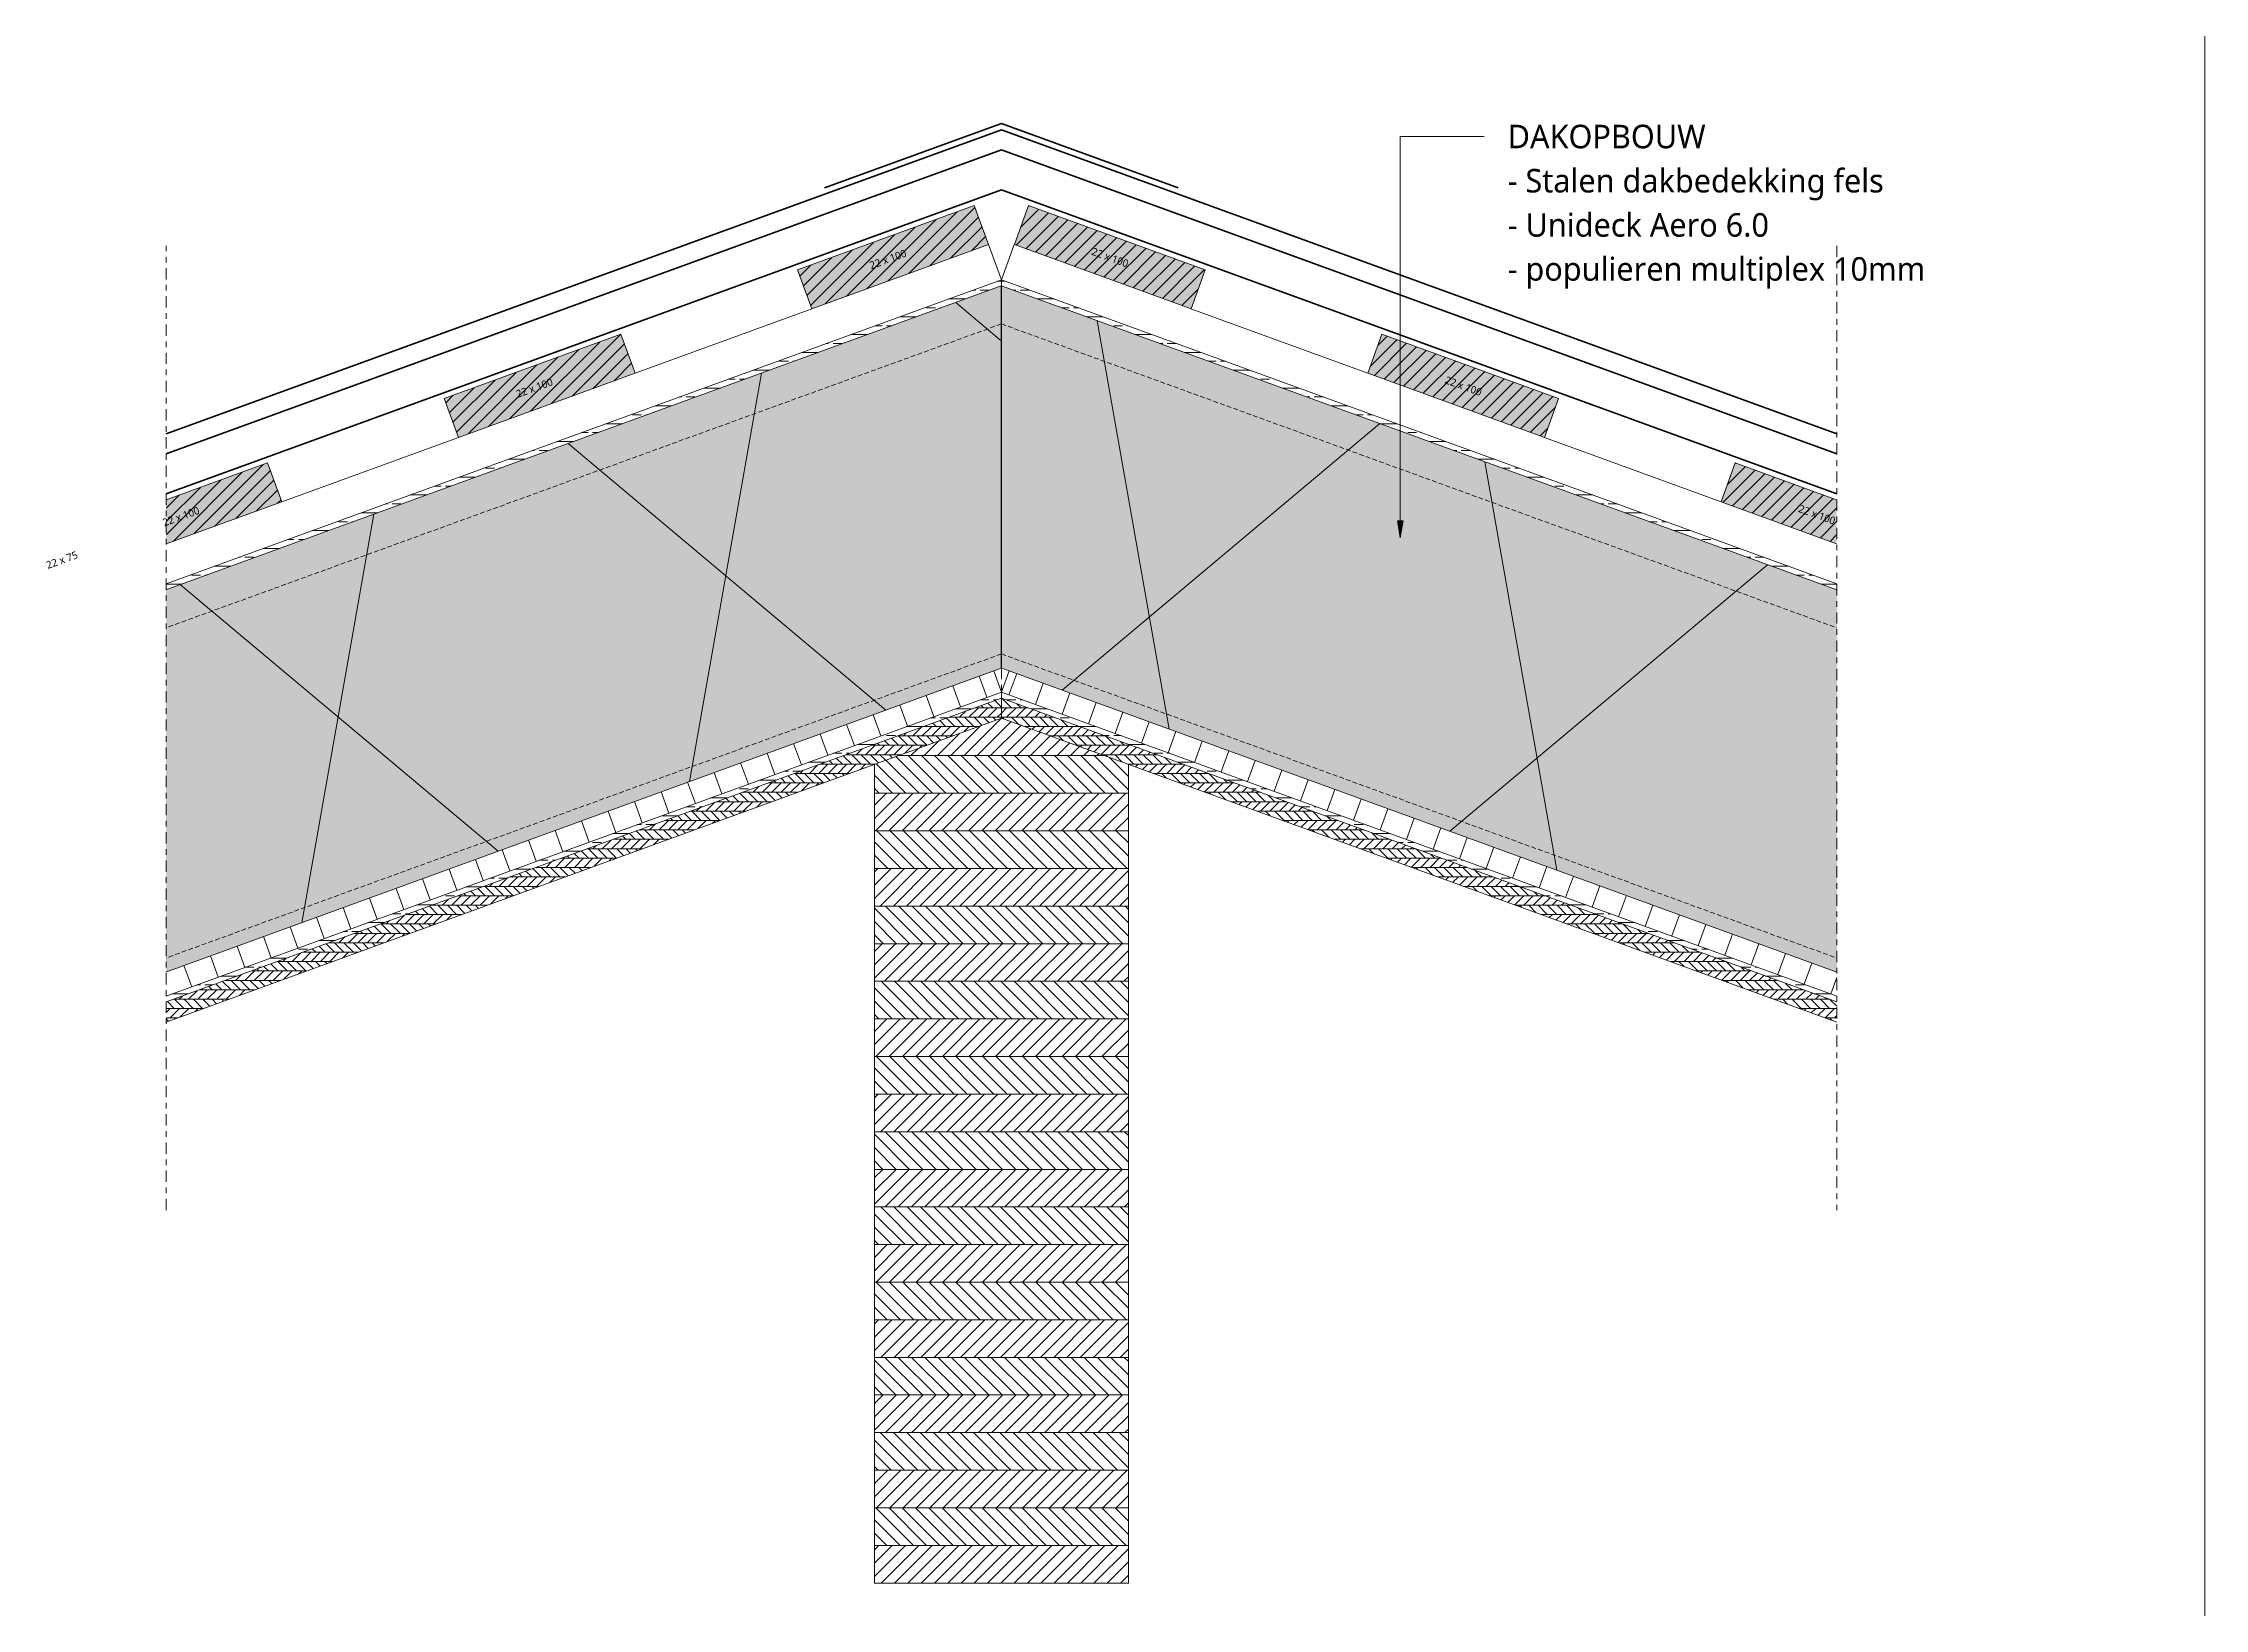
# Model space of a CAD drawing. Header units: millimetres. Extents: x 1381 to 5981, y 1743 to 14688.
# Drawn here: x 4832 to 5981, y 9026 to 9858 of the extents above; entities that cross this region are included whole.
import ezdxf

# ---------------------------------------------------------------- set-up
doc = ezdxf.new("R2010")
doc.units = ezdxf.units.MM
doc.linetypes.add('MV_center', pattern=[15, 6, -3, 3, -3])
doc.linetypes.add('MV_hidden', pattern=[3.75, 2.5, -1.25])
for name, color, linetype, lineweight in [('A-ANNO-NOTE', 131, 'Continuous', 18), ('A-DETL', 90, 'Continuous', 13), ('A-DETL-GENF', 92, 'Continuous', 18), ('A-DETL-MEDM', 33, 'Continuous', 18), ('G-ANNO-TEXT', 231, 'Continuous', 13)]:
    doc.layers.add(name, color=color, linetype=linetype, lineweight=lineweight)
doc.styles.add('Segoe UI_1', font='segoeui.ttf', dxfattribs={"height": 4})
doc.styles.add('Segoe UI_2', font='segoeui.ttf', dxfattribs={"height": 12.5})
doc.styles.add('Segoe UI_B', font='segoeui.ttf', dxfattribs={"height": 12.5})
pattern_1 = [(135, (0, 0), (-3.535534, -3.535534), [])]
pattern_2 = [(0, (0, 0), (0, 9.476), []), (0, (0, 4.738), (0, 9.476), [4.738, -2.369])]
pattern_3 = [(0, (0, 0), (0, 5), [50, 0]), (45, (0, 0), (5.0006592, 0), [7.071, -7.071]), (315, (0, 0), (5.0006592, 0), [7.071, -7.071])]

# ---------------------------------------------------------------- blocks, each defined once
blk = doc.blocks.new('42 isolatie - Type 1-3777859-Details Strandbaak Paviljoen')
at = {"layer": 'A-DETL-GENF'}
blk.add_hatch(color=256, dxfattribs=at).paths.add_polyline_path([(473, 0.8), (403.5, 191.8), (-69.2, 191.8), (0.3, 0.8), (4.7, 0.8)])
at = {"layer": 'A-DETL-GENF', "lineweight": 13}
h = blk.add_hatch(dxfattribs=at)
h.set_pattern_fill('FP_104', color=256, style=0, pattern_type=2)
h.set_pattern_definition([(60, (-2123.12, 190.75), (-164.545, 95), []), (120, (-2123.12, 190.75), (-164.545, -95), [])])
h.paths.add_polyline_path([(473, 0.8), (403.5, 191.8), (-69.2, 191.8), (0.3, 0.8), (4.7, 0.8)])
at = {"layer": 'A-DETL-GENF'}
for p, q in [((403.5, 191.8), (-69.2, 191.8)), ((-69.2, 191.8), (0.3, 0.8)), ((403.5, 191.8), (-69.2, 191.8)), ((0.3, 0.8), (4.7, 0.8)), ((0.3, 0.8), (4.7, 0.8)), ((4.7, 0.8), (473, 0.8))]:
    blk.add_line(p, q, dxfattribs=at)
blk = doc.blocks.new('00 plaatmateriaal - d_12 mm-3690251-Details Strandbaak Paviljoen')
at = {"layer": 'A-DETL-GENF', "lineweight": 13}
h = blk.add_hatch(dxfattribs=at)
h.set_pattern_fill('FP_3', color=256, style=0, pattern_type=2)
h.set_pattern_definition([(90, (0, 0), (-15, 9e-16), [])])
h.paths.add_polyline_path([(472.7, -12), (468.3, 0), (0, 0), (0, -12), (9.3, -12)])
at = {"layer": 'A-DETL-MEDM'}
for p, q in [((468.3, 0), (0, 0)), ((0, 0), (0, -12)), ((0, -12), (472.7, -12))]:
    blk.add_line(p, q, dxfattribs=at)
blk = doc.blocks.new('00 hout_rechthoekig_sls - Vuren 22x100-V79-Details Strandbaak Paviljoen')
at = {"layer": 'A-DETL-GENF', "lineweight": 13}
blk.add_hatch(color=256, dxfattribs=at).paths.add_polyline_path([(100, -22), (100, 0), (0, 0), (0, -22)])
at = {"layer": 'A-DETL-MEDM', "lineweight": 13}
h = blk.add_hatch(dxfattribs=at)
h.set_pattern_fill('FP_109', color=256, style=0, pattern_type=2)
h.set_pattern_definition([(65, (-1690.737, -11014.548), (-4.531539, 2.1130913), [])])
h.paths.add_polyline_path([(100, -22), (100, 0), (0, 0), (0, -22)])
at = {"layer": 'A-DETL-MEDM'}
for p, q in [((0, 0), (100, 0)), ((0, -22), (0, 0)), ((100, 0), (100, -22)), ((100, 0), (100, -22)), ((100, 0), (100, -22)), ((100, -22), (0, -22)), ((100, -22), (0, -22))]:
    blk.add_line(p, q, dxfattribs=at)
blk = doc.blocks.new('00 plaatmateriaal - d_12 mm-3690253-Details Strandbaak Paviljoen')
at = {"layer": 'A-DETL-GENF', "lineweight": 13}
h = blk.add_hatch(dxfattribs=at)
h.set_pattern_fill('FP_5', color=256, style=0, pattern_type=2)
h.set_pattern_definition([(270, (0, 0), (-15, -9e-16), [])])
h.paths.add_polyline_path([(472.7, 12), (0, 12), (0, 0), (468.3, 0)])
at = {"layer": 'A-DETL-MEDM'}
for p, q in [((472.7, 12), (0, 12)), ((0, 12), (0, 0))]:
    blk.add_line(p, q, dxfattribs=at)
blk = doc.blocks.new('00 hout_rechthoekig_sls - Vuren 22x100-V80-Details Strandbaak Paviljoen')
at = {"layer": 'A-DETL-GENF', "lineweight": 13}
blk.add_hatch(color=256, dxfattribs=at).paths.add_polyline_path([(100, 22), (0, 22), (0, 0), (100, 0), (100, 9)])
at = {"layer": 'A-DETL-MEDM', "lineweight": 13}
h = blk.add_hatch(dxfattribs=at)
h.set_pattern_fill('FP_110', color=256, style=0, pattern_type=2)
h.set_pattern_definition([(205, (8348.198, 7360.675), (2.1130913, -4.531539), [])])
h.paths.add_polyline_path([(100, 22), (0, 22), (0, 0), (100, 0), (100, 9)])
at = {"layer": 'A-DETL-MEDM'}
for p, q in [((100, 22), (0, 22)), ((0, 22), (0, 0)), ((100, 22), (0, 22)), ((100, 0), (100, 22)), ((100, 0), (100, 22)), ((100, 0), (100, 22)), ((0, 0), (100, 0))]:
    blk.add_line(p, q, dxfattribs=at)
blk = doc.blocks.new('42 isolatie - Type 1-3777860-Details Strandbaak Paviljoen')
at = {"layer": 'A-DETL-GENF'}
blk.add_hatch(color=256, dxfattribs=at).paths.add_polyline_path([(473, -0.8), (0.3, -0.8), (-69.2, -191.8), (403.5, -191.8)])
at = {"layer": 'A-DETL-GENF', "lineweight": 13}
h = blk.add_hatch(dxfattribs=at)
h.set_pattern_fill('FP_111', color=256, style=0, pattern_type=2)
h.set_pattern_definition([(300, (-2123.12, -190.75), (-164.545, -95), []), (240, (-2123.12, -190.75), (-164.545, 95), [])])
h.paths.add_polyline_path([(473, -0.8), (0.3, -0.8), (-69.2, -191.8), (403.5, -191.8)])
at = {"layer": 'A-DETL-GENF'}
for p, q in [((0.3, -0.8), (-69.2, -191.8)), ((0.3, -0.8), (-69.2, -191.8)), ((473, -0.8), (0.3, -0.8)), ((473, -0.8), (0.3, -0.8)), ((-69.2, -191.8), (403.5, -191.8)), ((-69.2, -191.8), (403.5, -191.8))]:
    blk.add_line(p, q, dxfattribs=at)
blk = doc.blocks.new('00 hout_rechthoekig_sls - Vuren 22x100-V81-Details Strandbaak Paviljoen')
at = {"layer": 'A-DETL-GENF', "lineweight": 13}
blk.add_hatch(color=256, dxfattribs=at).paths.add_polyline_path([(100, -22), (100, 0), (0, 0), (0, -22)])
at = {"layer": 'A-DETL-MEDM', "lineweight": 13}
h = blk.add_hatch(dxfattribs=at)
h.set_pattern_fill('FP_112', color=256, style=0, pattern_type=2)
h.set_pattern_definition([(65, (-1890.737, -11014.548), (-4.531539, 2.1130913), [])])
h.paths.add_polyline_path([(100, -22), (100, 0), (0, 0), (0, -22)])
at = {"layer": 'A-DETL-MEDM'}
for p, q in [((0, 0), (100, 0)), ((0, -22), (0, 0)), ((100, 0), (100, -22)), ((100, 0), (100, -22)), ((100, 0), (100, -22)), ((100, -22), (0, -22)), ((100, -22), (0, -22))]:
    blk.add_line(p, q, dxfattribs=at)
blk = doc.blocks.new('00 hout_rechthoekig_sls - Vuren 22x100-V82-Details Strandbaak Paviljoen')
at = {"layer": 'A-DETL-GENF', "lineweight": 13}
blk.add_hatch(color=256, dxfattribs=at).paths.add_polyline_path([(65.4, -22), (57.4, 0), (0, 0), (0, -22)])
at = {"layer": 'A-DETL-MEDM', "lineweight": 13}
h = blk.add_hatch(dxfattribs=at)
h.set_pattern_fill('FP_113', color=256, style=0, pattern_type=2)
h.set_pattern_definition([(65, (-2090.737, -11014.548), (-4.531539, 2.1130913), [])])
h.paths.add_polyline_path([(65.4, -22), (57.4, 0), (0, 0), (0, -22)])
at = {"layer": 'A-DETL-MEDM'}
for p, q in [((0, 0), (57.4, 0)), ((0, -22), (0, 0)), ((65.4, -22), (0, -22)), ((65.4, -22), (0, -22))]:
    blk.add_line(p, q, dxfattribs=at)
blk = doc.blocks.new('00 hout_rechthoekig_sls - Vuren 22x100-V83-Details Strandbaak Paviljoen')
at = {"layer": 'A-DETL-GENF', "lineweight": 13}
blk.add_hatch(color=256, dxfattribs=at).paths.add_polyline_path([(100, 22), (0, 22), (0, 0), (100, 0)])
at = {"layer": 'A-DETL-MEDM', "lineweight": 13}
h = blk.add_hatch(dxfattribs=at)
h.set_pattern_fill('FP_114', color=256, style=0, pattern_type=2)
h.set_pattern_definition([(205, (8148.198, 7360.675), (2.1130913, -4.531539), [])])
h.paths.add_polyline_path([(100, 22), (0, 22), (0, 0), (100, 0)])
at = {"layer": 'A-DETL-MEDM'}
for p, q in [((100, 22), (0, 22)), ((0, 22), (0, 0)), ((100, 22), (0, 22)), ((100, 0), (100, 22)), ((100, 0), (100, 22)), ((100, 0), (100, 22)), ((0, 0), (100, 0))]:
    blk.add_line(p, q, dxfattribs=at)
blk = doc.blocks.new('00 hout_rechthoekig_sls - Vuren 22x100-V84-Details Strandbaak Paviljoen')
at = {"layer": 'A-DETL-GENF', "lineweight": 13}
blk.add_hatch(color=256, dxfattribs=at).paths.add_polyline_path([(65.4, 22), (0, 22), (0, 0), (57.4, 0)])
at = {"layer": 'A-DETL-MEDM', "lineweight": 13}
h = blk.add_hatch(dxfattribs=at)
h.set_pattern_fill('FP_115', color=256, style=0, pattern_type=2)
h.set_pattern_definition([(205, (7948.198, 7360.675), (2.1130913, -4.531539), [])])
h.paths.add_polyline_path([(65.4, 22), (0, 22), (0, 0), (57.4, 0)])
at = {"layer": 'A-DETL-MEDM'}
for p, q in [((65.4, 22), (0, 22)), ((0, 22), (0, 0)), ((65.4, 22), (0, 22)), ((0, 0), (57.4, 0))]:
    blk.add_line(p, q, dxfattribs=at)
blk = doc.blocks.new('NLRS_00_DI_maskeer - Type 1-4234869-Details Strandbaak Paviljoen')
at = {"layer": 'A-DETL-GENF', "linetype": 'MV_center'}
blk.add_line((412.9, 0), (-100, 0), dxfattribs=at)
blk = doc.blocks.new('NLRS_00_DI_maskeer - Type 1-4234870-Details Strandbaak Paviljoen')
at = {"layer": 'A-DETL-GENF', "linetype": 'MV_center'}
blk.add_line((-100, 0), (412.9, 0), dxfattribs=at)

msp = doc.modelspace()

# ---------------------------------------------------------------- hatches: boundary and pattern name
at = {"layer": 'A-DETL-GENF', "lineweight": 13}
h = msp.add_hatch(dxfattribs=at)
h.set_pattern_fill('FP_51', color=250, style=0, pattern_type=2)
h.set_pattern_definition(pattern_2)
h.paths.add_polyline_path([(4897.4, 9567.7), (5341.6, 9729.4), (5341.6, 9732.6), (4897.4, 9570.9)])
h = msp.add_hatch(dxfattribs=at)
h.set_pattern_fill('FP_51', color=250, style=0, pattern_type=2)
h.set_pattern_definition(pattern_2)
h.paths.add_polyline_path([(5785.8, 9567.7), (5785.8, 9570.9), (5341.6, 9732.6), (5341.6, 9729.4), (5751, 9580.3)])
h = msp.add_hatch(dxfattribs=at)
h.set_pattern_fill('FP_51', color=250, style=0, pattern_type=2)
h.set_pattern_definition(pattern_2)
h.paths.add_polyline_path([(4897.4, 9348.5), (5341.6, 9510.1), (5341.6, 9513.3), (4897.4, 9351.7)])
h = msp.add_hatch(dxfattribs=at)
h.set_pattern_fill('FP_99', color=254, style=0, pattern_type=2)
h.set_pattern_definition(pattern_3)
h.paths.add_polyline_path([(4897.4, 9337.8), (5341.6, 9499.5), (5341.6, 9510.1), (4897.4, 9348.5)])
h = msp.add_hatch(dxfattribs=at)
h.set_pattern_fill('FP_51', color=250, style=0, pattern_type=2)
h.set_pattern_definition(pattern_2)
h.paths.add_polyline_path([(5785.8, 9348.5), (5785.8, 9351.7), (5341.6, 9513.3), (5341.6, 9510.1), (5752.9, 9360.4)])
h = msp.add_hatch(dxfattribs=at)
h.set_pattern_fill('FP_99', color=254, style=0, pattern_type=2)
h.set_pattern_definition(pattern_3)
h.paths.add_polyline_path([(5785.8, 9337.8), (5785.8, 9348.5), (5341.6, 9510.1), (5341.6, 9499.5), (5773.5, 9342.3)])
h = msp.add_hatch(dxfattribs=at)
h.set_pattern_fill('FP_36', color=250, style=0, pattern_type=2)
h.set_pattern_definition([(45, (0, 0), (-3.535534, 3.535534), [])])
h.paths.add_polyline_path([(5274.1, 9039.5), (5409.1, 9039.5), (5409.1, 9059.5), (5274.1, 9059.5)])
h.paths.add_polyline_path([(5274.1, 9079.5), (5409.1, 9079.5), (5409.1, 9099.5), (5274.1, 9099.5)])
h.paths.add_polyline_path([(5274.1, 9119.5), (5409.1, 9119.5), (5409.1, 9139.5), (5274.1, 9139.5)])
h.paths.add_polyline_path([(5274.1, 9159.5), (5409.1, 9159.5), (5409.1, 9179.5), (5274.1, 9179.5)])
h.paths.add_polyline_path([(5409.1, 9199.5), (5409.1, 9219.5), (5274.1, 9219.5), (5274.1, 9199.5), (5323.7, 9199.5)])
h.paths.add_polyline_path([(5274.1, 9239.5), (5409.1, 9239.5), (5409.1, 9259.5), (5274.1, 9259.5)])
h.paths.add_polyline_path([(5274.1, 9279.5), (5409.1, 9279.5), (5409.1, 9299.5), (5274.1, 9299.5), (5274.1, 9285.5)])
h.paths.add_polyline_path([(5341.6, 9319.5), (5409.1, 9319.5), (5409.1, 9339.5), (5274.1, 9339.5), (5274.1, 9319.5)])
h.paths.add_polyline_path([(5373.3, 9359.5), (5409.1, 9359.5), (5409.1, 9379.5), (5274.1, 9379.5), (5274.1, 9359.5), (5341.6, 9359.5)])
h.paths.add_polyline_path([(5274.1, 9399.5), (5409.1, 9399.5), (5409.1, 9419.5), (5274.1, 9419.5)])
h.paths.add_polyline_path([(5398.1, 9439.5), (5409.1, 9439.5), (5409.1, 9459.5), (5274.1, 9459.5), (5274.1, 9439.5), (5396.6, 9439.5)])
h.paths.add_polyline_path([(5341.6, 9479.5), (5396.6, 9479.5), (5341.6, 9499.5), (5286.7, 9479.5), (5341.6, 9479.5)])
h = msp.add_hatch(dxfattribs=at)
h.set_pattern_fill('FP_108', color=250, style=0, pattern_type=2)
h.set_pattern_definition(pattern_1)
h.paths.add_polyline_path([(5341.6, 9459.5), (5409.1, 9459.5), (5409.1, 9474.9), (5396.6, 9479.5), (5286.7, 9479.5), (5274.1, 9474.9), (5274.1, 9459.5), (5341.6, 9459.5)])
h = msp.add_hatch(dxfattribs=at)
h.set_pattern_fill('FP_108', color=250, style=0, pattern_type=2)
h.set_pattern_definition(pattern_1)
h.paths.add_polyline_path([(5274.1, 9419.5), (5409.1, 9419.5), (5409.1, 9439.5), (5274.1, 9439.5)])
h = msp.add_hatch(dxfattribs=at)
h.set_pattern_fill('FP_108', color=250, style=0, pattern_type=2)
h.set_pattern_definition(pattern_1)
h.paths.add_polyline_path([(5274.1, 9379.5), (5409.1, 9379.5), (5409.1, 9399.5), (5274.1, 9399.5)])
h = msp.add_hatch(dxfattribs=at)
h.set_pattern_fill('FP_108', color=250, style=0, pattern_type=2)
h.set_pattern_definition(pattern_1)
h.paths.add_polyline_path([(5341.6, 9339.5), (5409.1, 9339.5), (5409.1, 9359.5), (5274.1, 9359.5), (5274.1, 9339.5)])
h = msp.add_hatch(dxfattribs=at)
h.set_pattern_fill('FP_108', color=250, style=0, pattern_type=2)
h.set_pattern_definition(pattern_1)
h.paths.add_polyline_path([(5274.1, 9299.5), (5409.1, 9299.5), (5409.1, 9319.5), (5274.1, 9319.5), (5274.1, 9305.4)])
h = msp.add_hatch(dxfattribs=at)
h.set_pattern_fill('FP_108', color=250, style=0, pattern_type=2)
h.set_pattern_definition(pattern_1)
h.paths.add_polyline_path([(5274.1, 9259.5), (5409.1, 9259.5), (5409.1, 9279.5), (5274.1, 9279.5)])
h = msp.add_hatch(dxfattribs=at)
h.set_pattern_fill('FP_108', color=250, style=0, pattern_type=2)
h.set_pattern_definition(pattern_1)
h.paths.add_polyline_path([(5409.1, 9219.5), (5409.1, 9239.5), (5274.1, 9239.5), (5274.1, 9219.5)])
h = msp.add_hatch(dxfattribs=at)
h.set_pattern_fill('FP_108', color=250, style=0, pattern_type=2)
h.set_pattern_definition(pattern_1)
h.paths.add_polyline_path([(5409.1, 9179.5), (5409.1, 9199.5), (5274.1, 9199.5), (5274.1, 9179.5)])
h = msp.add_hatch(dxfattribs=at)
h.set_pattern_fill('FP_108', color=250, style=0, pattern_type=2)
h.set_pattern_definition(pattern_1)
h.paths.add_polyline_path([(5409.1, 9139.5), (5409.1, 9159.5), (5274.1, 9159.5), (5274.1, 9139.5)])
h = msp.add_hatch(dxfattribs=at)
h.set_pattern_fill('FP_108', color=250, style=0, pattern_type=2)
h.set_pattern_definition(pattern_1)
h.paths.add_polyline_path([(5409.1, 9099.5), (5409.1, 9119.5), (5274.1, 9119.5), (5274.1, 9099.5)])
h = msp.add_hatch(dxfattribs=at)
h.set_pattern_fill('FP_108', color=250, style=0, pattern_type=2)
h.set_pattern_definition(pattern_1)
h.paths.add_polyline_path([(5409.1, 9059.5), (5409.1, 9079.5), (5274.1, 9079.5), (5274.1, 9059.5)])
at = {"layer": 'G-ANNO-TEXT'}
msp.add_hatch(color=7, dxfattribs=at).paths.add_polyline_path([(5553.7, 9595.3), (5555.3, 9604.3), (5552.2, 9604.3)])

# ---------------------------------------------------------------- linework, layer by layer
at = {"layer": 'A-DETL', "lineweight": 18}
for p, q in [((5981.5, 11388.9), (5981.5, 8488.9)), ((5341.6, 9732.6), (5334.8, 9751.4)), ((5341.6, 9732.6), (5348.4, 9751.4)), ((5341.6, 9732.6), (4897.4, 9570.9)), ((5785.8, 9570.9), (5341.6, 9732.6)), ((5341.6, 9732.6), (5341.6, 9729.4)), ((5341.6, 9729.4), (5341.6, 9732.6)), ((5146.8, 9682.9), (5240.8, 9717.1)), ((5536.4, 9682.9), (5442.4, 9717.1)), ((4958.9, 9614.5), (5052.9, 9648.7)), ((5724.3, 9614.5), (5630.4, 9648.7)), ((5341.6, 9510.1), (4897.4, 9348.5)), ((5341.6, 9510.1), (5341.6, 9513.3)), ((5785.8, 9348.5), (5341.6, 9510.1)), ((5341.6, 9499.5), (5341.6, 9510.1)), ((4897.4, 9337.8), (5341.6, 9499.5)), ((5341.6, 9499.5), (5785.8, 9337.8)), ((5274.1, 9474.9), (5274.1, 9459.5)), ((5396.6, 9479.5), (5286.7, 9479.5)), ((5409.1, 9459.5), (5409.1, 9474.9)), ((5274.1, 9459.5), (5274.1, 9439.5)), ((5274.1, 9459.5), (5409.1, 9459.5)), ((5409.1, 9439.5), (5409.1, 9459.5)), ((5409.1, 9439.5), (5274.1, 9439.5)), ((5274.1, 9439.5), (5274.1, 9419.5)), ((5409.1, 9419.5), (5409.1, 9439.5)), ((5274.1, 9419.5), (5274.1, 9399.5)), ((5274.1, 9419.5), (5409.1, 9419.5)), ((5409.1, 9399.5), (5409.1, 9419.5)), ((5409.1, 9399.5), (5274.1, 9399.5)), ((5274.1, 9399.5), (5274.1, 9379.5)), ((5409.1, 9379.5), (5409.1, 9399.5)), ((5274.1, 9379.5), (5274.1, 9359.5)), ((5274.1, 9379.5), (5409.1, 9379.5)), ((5409.1, 9359.5), (5409.1, 9379.5)), ((5409.1, 9359.5), (5274.1, 9359.5)), ((5274.1, 9359.5), (5274.1, 9339.5)), ((5409.1, 9339.5), (5409.1, 9359.5)), ((5274.1, 9339.5), (5274.1, 9319.5)), ((5274.1, 9339.5), (5409.1, 9339.5)), ((5409.1, 9319.5), (5409.1, 9339.5)), ((5409.1, 9319.5), (5274.1, 9319.5)), ((5274.1, 9319.5), (5274.1, 9299.5)), ((5409.1, 9299.5), (5409.1, 9319.5)), ((5274.1, 9299.5), (5274.1, 9279.5)), ((5274.1, 9299.5), (5409.1, 9299.5)), ((5409.1, 9279.5), (5409.1, 9299.5)), ((5409.1, 9279.5), (5274.1, 9279.5)), ((5274.1, 9279.5), (5274.1, 9259.5)), ((5409.1, 9259.5), (5409.1, 9279.5)), ((5274.1, 9259.5), (5274.1, 9239.5)), ((5274.1, 9259.5), (5409.1, 9259.5)), ((5409.1, 9239.5), (5409.1, 9259.5)), ((5409.1, 9239.5), (5274.1, 9239.5)), ((5274.1, 9239.5), (5274.1, 9219.5)), ((5409.1, 9219.5), (5409.1, 9239.5)), ((5274.1, 9219.5), (5274.1, 9199.5)), ((5274.1, 9219.5), (5409.1, 9219.5)), ((5409.1, 9199.5), (5409.1, 9219.5)), ((5409.1, 9199.5), (5274.1, 9199.5)), ((5274.1, 9199.5), (5274.1, 9179.5)), ((5409.1, 9179.5), (5409.1, 9199.5)), ((5274.1, 9179.5), (5274.1, 9159.5)), ((5274.1, 9179.5), (5409.1, 9179.5)), ((5409.1, 9159.5), (5409.1, 9179.5)), ((5409.1, 9159.5), (5274.1, 9159.5)), ((5274.1, 9159.5), (5274.1, 9139.5)), ((5409.1, 9139.5), (5409.1, 9159.5)), ((5274.1, 9139.5), (5274.1, 9119.5)), ((5274.1, 9139.5), (5409.1, 9139.5)), ((5409.1, 9119.5), (5409.1, 9139.5)), ((5409.1, 9119.5), (5274.1, 9119.5)), ((5274.1, 9119.5), (5274.1, 9099.5)), ((5409.1, 9099.5), (5409.1, 9119.5)), ((5274.1, 9099.5), (5274.1, 9079.5)), ((5274.1, 9099.5), (5409.1, 9099.5)), ((5409.1, 9079.5), (5409.1, 9099.5)), ((5409.1, 9079.5), (5274.1, 9079.5)), ((5274.1, 9079.5), (5274.1, 9059.5)), ((5409.1, 9059.5), (5409.1, 9079.5)), ((5274.1, 9059.5), (5274.1, 9039.5)), ((5274.1, 9059.5), (5409.1, 9059.5)), ((5409.1, 9039.5), (5409.1, 9059.5)), ((5274.1, 9039.5), (5409.1, 9039.5))]:
    msp.add_line(p, q, dxfattribs=at)
at = {"layer": 'A-DETL', "lineweight": 35}
for p, q in [((4897.4, 9650.7), (5341.6, 9812.4)), ((5247.6, 9781.4), (5341.6, 9815.6)), ((5341.6, 9815.6), (5435.6, 9781.4)), ((5785.8, 9650.7), (5341.6, 9812.4)), ((4897.4, 9640.1), (5341.6, 9801.7)), ((5785.8, 9640.1), (5341.6, 9801.7)), ((4897.4, 9618.8), (5341.6, 9780.4)), ((5785.8, 9618.8), (5341.6, 9780.4))]:
    msp.add_line(p, q, dxfattribs=at)
at = {"layer": 'A-DETL', "linetype": 'MV_hidden', "lineweight": 18}
for p, q in [((5341.6, 9709.1), (4897.4, 9547.5)), ((5341.6, 9709.1), (5785.8, 9547.5)), ((5341.6, 9533.6), (4897.4, 9371.9)), ((5341.6, 9533.6), (5785.8, 9371.9))]:
    msp.add_line(p, q, dxfattribs=at)
at = {"layer": 'A-DETL', "linetype": 'MV_center'}
msp.add_line((5341.6, 9526.1), (5341.6, 9513.3), dxfattribs=at)
msp.add_line((5341.6, 9526.1), (5341.6, 9513.3), dxfattribs=at)
at = {"layer": 'G-ANNO-TEXT', "color": 250}
for p, q in [((5553.7, 9808.8), (5598.3, 9808.8)), ((5553.7, 9595.3), (5553.7, 9808.8)), ((5555.3, 9604.3), (5552.2, 9604.3)), ((5552.2, 9604.3), (5553.7, 9595.3)), ((5553.7, 9595.3), (5555.3, 9604.3))]:
    msp.add_line(p, q, dxfattribs=at)

# ---------------------------------------------------------------- block references
at = {"layer": 'A-DETL-GENF', "linetype": 'MV_center', "rotation": 90}
for name, p in [('NLRS_00_DI_maskeer - Type 1-4234870-Details Strandbaak Paviljoen', (4897.4, 9337.8)), ('NLRS_00_DI_maskeer - Type 1-4234869-Details Strandbaak Paviljoen', (5785.8, 9337.8))]:
    msp.add_blockref(name, p, dxfattribs=at)
at = {"layer": 'A-DETL-GENF'}
for name, p, rotation in [('42 isolatie - Type 1-3777860-Details Strandbaak Paviljoen', (5342.1, 9525.4), 200), ('42 isolatie - Type 1-3777859-Details Strandbaak Paviljoen', (5341.1, 9525.4), 340)]:
    msp.add_blockref(name, p, dxfattribs=dict(at, rotation=rotation))
at = {"layer": 'A-DETL-MEDM', "lineweight": 13}
for name, p, rotation in [('00 hout_rechthoekig_sls - Vuren 22x100-V80-Details Strandbaak Paviljoen', (5327.2, 9772), 200), ('00 hout_rechthoekig_sls - Vuren 22x100-V79-Details Strandbaak Paviljoen', (5356, 9772), 339.9999999999999), ('00 hout_rechthoekig_sls - Vuren 22x100-V83-Details Strandbaak Paviljoen', (5139.3, 9703.6), 200), ('00 hout_rechthoekig_sls - Vuren 22x100-V81-Details Strandbaak Paviljoen', (5543.9, 9703.6), 339.9999999999999), ('00 hout_rechthoekig_sls - Vuren 22x100-V84-Details Strandbaak Paviljoen', (4951.4, 9635.2), 200), ('00 hout_rechthoekig_sls - Vuren 22x100-V82-Details Strandbaak Paviljoen', (5731.8, 9635.2), 339.9999999999999)]:
    msp.add_blockref(name, p, dxfattribs=dict(at, rotation=rotation))
at = {"layer": 'A-DETL-MEDM'}
for name, p, rotation in [('00 plaatmateriaal - d_12 mm-3690253-Details Strandbaak Paviljoen', (5337.5, 9524.6), 200), ('00 plaatmateriaal - d_12 mm-3690251-Details Strandbaak Paviljoen', (5345.7, 9524.6), 340)]:
    msp.add_blockref(name, p, dxfattribs=dict(at, rotation=rotation))

# ---------------------------------------------------------------- texts
at = {"layer": 'A-ANNO-NOTE', "lineweight": 13, "char_height": 4, "attachment_point": 1, "style": 'Segoe UI_1'}
for s, insert, width, rotation in [('22 x 100', (5271, 9741.9), 27.658, 20), ('22 x 100', (5390.5, 9749.8), 27.658, 340), ('22 x 100', (5083, 9673.5), 27.658, 20), ('22 x 100', (5578.4, 9681.4), 27.658, 340), ('22 x 100', (4895.1, 9605.1), 27.658, 20), ('22 x 100', (5766.4, 9613), 27.658, 340), ('22 x 75', (4833.2, 9582.5), 23.65, 20)]:
    msp.add_mtext(s, dxfattribs=dict(at, insert=insert, width=width, rotation=rotation))
at = {"layer": 'G-ANNO-TEXT', "color": 7, "char_height": 12.5, "attachment_point": 1}
for s, insert, width, style in [('DAKOPBOUW', (5610.8, 9815), 139.494, 'Segoe UI_B'), ('- Stalen dakbedekking fels', (5610.8, 9791.5), 247.721, 'Segoe UI_2'), ('- Unideck Aero 6.0', (5610.8, 9768), 173.966, 'Segoe UI_2'), ('- populieren multiplex 10mm', (5610.8, 9744.6), 274.578, 'Segoe UI_2')]:
    msp.add_mtext(s, dxfattribs=dict(at, insert=insert, width=width, style=style))

doc.saveas('drawing.dxf')
